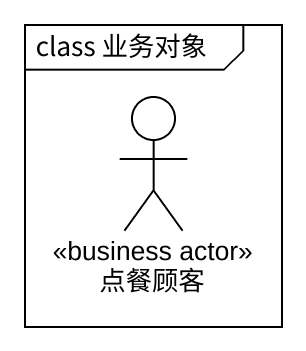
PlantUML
@startuml
mainframe class 业务对象
actor 点餐顾客 <<business actor>>
@enduml
